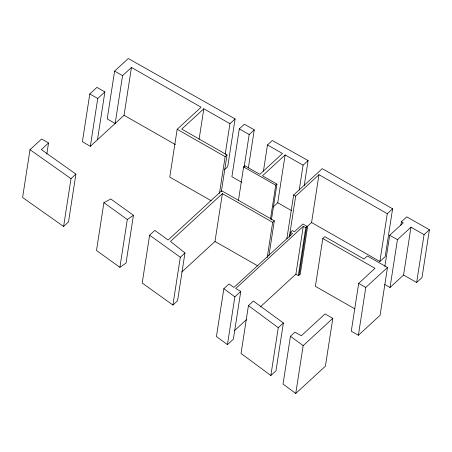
<?xml version="1.0" encoding="UTF-8"?>
<svg xmlns="http://www.w3.org/2000/svg" width="452" height="452" viewBox="0 0 452 452"><rect width="100%" height="100%" fill="white"/><g stroke="black" fill="none" stroke-linecap="round" stroke-linejoin="round"><path stroke-width="0.68" d="M30.001 149.691L22.6 197.513L63.608 226.458L68.506 221.943L75.908 174.122L41.341 149.584L48.539 142.962L41.612 139.007L30.001 149.691L71.009 178.636L63.608 226.458M46.822 154.047L48.539 142.962M97.485 139.736L104.887 91.914L96.931 87.377L89.79 93.948L82.388 141.77L90.343 146.307L124.051 115.288L131.453 67.467L201.123 107.22L177.167 129.266L169.766 177.088L211.061 200.654M90.343 146.307L97.745 98.485L104.887 91.914M224.604 169.59L227.701 166.737L235.102 118.916L128.278 58.523L114.61 71.105L107.209 118.927L115.164 123.464L122.565 75.642L131.453 67.467M103.898 202.671L96.496 250.493L119.893 267.33L126.035 263.109L133.436 215.288L110.757 198.965L103.898 202.671L127.3 219.508L119.893 267.33M268.963 255.453L274.324 220.796L221.666 190.75L168.104 240.046L154.827 230.396L149.612 235.193L142.21 283.014L172.913 305.06L177.568 300.778L184.97 252.956L170.483 241.402L222.384 193.637L272.663 222.327L267.188 257.674M172.913 305.06L180.314 257.239L184.97 252.956M199.1 139.256L203.824 108.762L229.944 123.667L225.22 154.16M219.457 193.377L225.141 156.646L227.011 154.929L181.732 129.091L203.824 108.762M221.327 191.659L227.011 154.929M181.766 272.031L214.982 241.458L222.384 193.637M248.357 167.969L254.261 129.848L244.385 124.215L239.3 128.893L231.899 176.715L241.775 182.348M298.343 275.539L300.19 274.5L307.592 226.678L302.868 223.977L294.382 231.786L292.32 230.605L290.478 232.305L292.54 233.481L233.893 287.455L229.051 283.907L223.836 288.709L216.429 336.531L227.446 344.656L233.368 339.203L240.769 291.382L235.729 288.506L303.298 226.322L305.744 227.718L298.343 275.539L295.896 274.144L303.298 226.322M238.481 200.157L243.634 166.89L244.848 165.771L259.849 174.331L282.483 153.499L267.482 144.939L272.296 140.51L308.094 160.567L304.23 185.518M244.136 167.104L249.176 134.526L254.261 129.848M227.446 344.656L234.848 296.828L240.769 291.382M263.409 171.274L267.482 144.939M248.442 305.614L241.035 353.436L270.85 375.516L275.98 370.793L283.381 322.971L253.386 301.06L248.442 305.614L278.257 327.694L270.85 375.516M270.477 219.169L275.737 185.213L276.952 184.094L262.454 175.817L285.133 154.946L303.077 165.183L299.218 190.134M271.477 219.44L276.952 184.094M273.087 207.039L277.731 202.767L285.133 154.946M286.867 238.667L293.63 195.004L322.259 168.652L392.602 208.796L385.2 256.617L379.883 261.51L311.569 222.525L318.976 174.704L387.285 213.689L379.883 261.51M289.325 237.057L295.659 196.162L318.976 174.704M289.834 236.464L290.478 232.305M299.224 274.726L306.625 226.904L307.592 226.678M290.45 336.243L283.042 384.064L295.749 393.477L325.412 366.182L332.813 318.361L325.044 313.925L301.303 335.779L294.913 332.135L290.45 336.243L303.156 345.656L295.749 393.477M322.801 238.526L374.979 268.296L358.679 283.387L351.277 331.209L358.385 335.265L380.081 315.298L387.483 267.477L367.34 255.979L364.024 259.03L324.824 236.662L322.801 238.526L315.4 286.348L354.831 308.852M358.385 335.265L365.787 287.444L387.483 267.477M384.872 266.448L389.697 235.26L403.246 222.796L401.421 221.751L406.76 216.836L429.4 229.757L421.998 277.579L416.659 282.494L403.574 275.025L410.975 227.203L424.061 234.673L416.659 282.494M384.675 284.444L390.025 287.495L397.432 239.673L410.975 227.203M400.884 225.215L401.421 221.751M71.009 178.636L75.908 174.122M229.944 123.667L235.102 118.916M303.077 165.183L308.094 160.567M272.663 222.327L274.324 220.796M305.744 227.718L306.625 226.904M306.908 226.819L311.569 222.525M234.52 330.632L246.38 319.711M260.307 306.897L295.896 274.144M387.285 213.689L392.602 208.796M278.257 327.694L283.381 322.971M303.156 345.656L332.813 318.361M424.061 234.673L429.4 229.757M390.025 287.495L403.574 275.025M127.3 219.508L133.436 215.288M239.3 128.893L249.176 134.526M114.61 71.105L122.565 75.642M389.697 235.26L397.432 239.673M293.63 195.004L295.659 196.162M243.634 166.89L275.737 185.213M177.167 129.266L225.141 156.646M89.79 93.948L97.745 98.485M277.731 202.767L291.489 210.615M124.051 115.288L175.382 144.583M358.679 283.387L365.787 287.444M214.982 241.458L257.9 265.951M149.612 235.193L180.314 257.239M223.836 288.709L234.848 296.828"/></g></svg>
